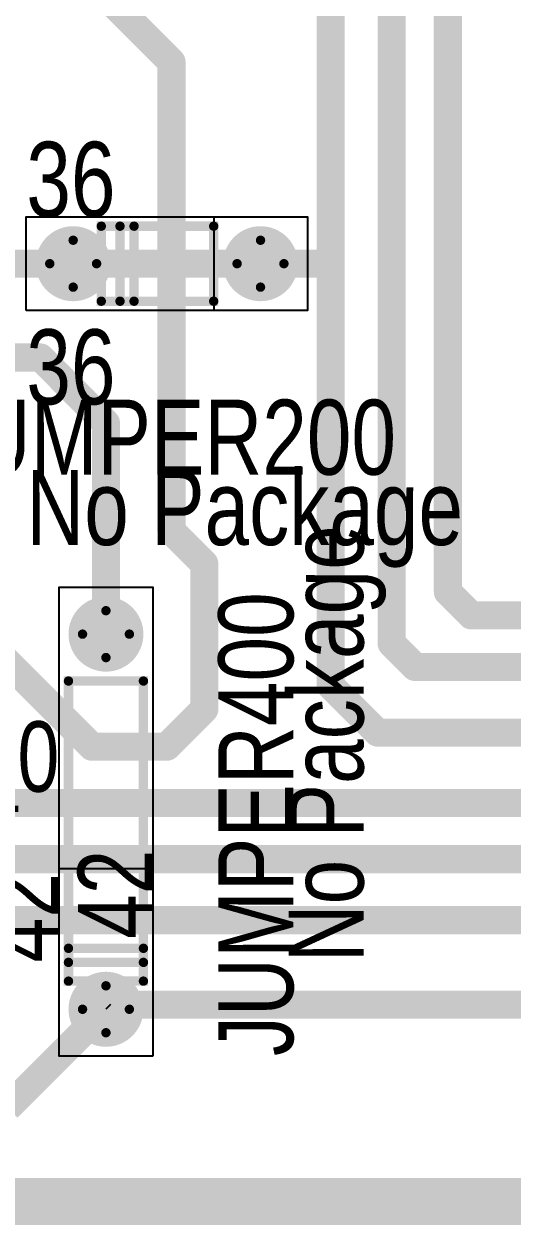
# Model space of a CAD drawing. Extents: x 0.2 to 44.6, y -5.7 to 3.4.
# Drawn here: x 2.298 to 2.818, y 0.016 to 1.297 of the extents above; entities that cross this region are included whole.
import ezdxf

# ---------------------------------------------------------------- set-up
doc = ezdxf.new("R2010")
doc.units = 0

msp = doc.modelspace()

# ---------------------------------------------------------------- linework, layer by layer
at = {"const_width": 0.05}
msp.add_lwpolyline([(0.25, 0.041), (0.25, 3.291), (5.05, 3.291), (5.05, 0.041), (0.25, 0.041)], close=True, dxfattribs=at)
for points in [[(2.3, 0.991), (2.3, 1.091), (2.5, 1.091), (2.5, 0.991), (2.3, 0.991)], [(2.3, 0.991), (2.3, 1.091), (2.6, 1.091), (2.6, 0.991), (2.3, 0.991)], [(2.435, 0.196), (2.335, 0.196), (2.335, 0.696), (2.435, 0.696), (2.435, 0.196)], [(2.435, 0.196), (2.335, 0.196), (2.335, 0.396), (2.435, 0.396), (2.435, 0.196)]]:
    msp.add_lwpolyline(points, close=True)
for points in [[(2.3, 1.091, 1), (2.3, 1.091, 1)], [(2.3, 1.091, 1), (2.3, 1.091, 1)], [(2.5, 1.091, 1), (2.5, 1.091, 1)], [(2.6, 1.091, 1), (2.6, 1.091, 1)], [(2.3, 0.991, 1), (2.3, 0.991, 1)], [(2.3, 0.991, 1), (2.3, 0.991, 1)], [(2.3, 0.991, 1), (2.3, 0.991, 1)], [(2.3, 0.991, 1), (2.3, 0.991, 1)], [(2.5, 0.991, 1), (2.5, 0.991, 1)], [(2.6, 0.991, 1), (2.6, 0.991, 1)], [(2.335, 0.696, 1), (2.335, 0.696, 1)], [(2.435, 0.696, 1), (2.435, 0.696, 1)], [(2.335, 0.396, 1), (2.335, 0.396, 1)], [(2.435, 0.396, 1), (2.435, 0.396, 1)], [(2.335, 0.196, 1), (2.335, 0.196, 1)], [(2.335, 0.196, 1), (2.335, 0.196, 1)], [(2.435, 0.196, 1), (2.435, 0.196, 1)], [(2.435, 0.196, 1), (2.435, 0.196, 1)], [(2.435, 0.196, 1), (2.435, 0.196, 1)], [(2.435, 0.196, 1), (2.435, 0.196, 1)]]:
    msp.add_lwpolyline(points, format="xyb", close=True)
at = {"const_width": 0.03}
msp.add_lwpolyline([(2.35, 1.041), (2.55, 1.041)], dxfattribs=at)
at = {"const_width": 0.015}
for points in [[(2.3425, 1.041, 1), (2.3575, 1.041, 1)], [(2.5425, 1.041, 1), (2.5575, 1.041, 1)]]:
    msp.add_lwpolyline(points, format="xyb", close=True, dxfattribs=at)
at = {"layer": 'AST', "const_width": 0.01}
for points in [[(2.38, 1.081), (2.415, 1.081), (2.415, 1.001), (2.38, 1.001), (2.38, 1.081)], [(2.4, 1.081), (2.5, 1.081), (2.5, 1.001), (2.4, 1.001), (2.4, 1.081)], [(2.345, 0.296), (2.345, 0.596), (2.425, 0.596), (2.425, 0.296), (2.345, 0.296)], [(2.345, 0.276), (2.345, 0.311), (2.425, 0.311), (2.425, 0.276), (2.345, 0.276)]]:
    msp.add_lwpolyline(points, close=True, dxfattribs=at)
at = {"layer": 'AST', "const_width": 0.005}
for points in [[(2.3775, 1.081, 1), (2.3825, 1.081, 1)], [(2.3775, 1.081, 1), (2.3825, 1.081, 1)], [(2.3975, 1.081, 1), (2.4025, 1.081, 1)], [(2.3975, 1.081, 1), (2.4025, 1.081, 1)], [(2.4125, 1.081, 1), (2.4175, 1.081, 1)], [(2.4975, 1.081, 1), (2.5025, 1.081, 1)], [(2.3775, 1.001, 1), (2.3825, 1.001, 1)], [(2.3975, 1.001, 1), (2.4025, 1.001, 1)], [(2.4125, 1.001, 1), (2.4175, 1.001, 1)], [(2.4975, 1.001, 1), (2.5025, 1.001, 1)], [(2.3425, 0.596, 1), (2.3475, 0.596, 1)], [(2.4225, 0.596, 1), (2.4275, 0.596, 1)], [(2.3425, 0.311, 1), (2.3475, 0.311, 1)], [(2.4225, 0.311, 1), (2.4275, 0.311, 1)], [(2.3425, 0.296, 1), (2.3475, 0.296, 1)], [(2.3425, 0.296, 1), (2.3475, 0.296, 1)], [(2.4225, 0.296, 1), (2.4275, 0.296, 1)], [(2.3425, 0.276, 1), (2.3475, 0.276, 1)], [(2.3425, 0.276, 1), (2.3475, 0.276, 1)], [(2.4225, 0.276, 1), (2.4275, 0.276, 1)]]:
    msp.add_lwpolyline(points, format="xyb", close=True, dxfattribs=at)
at = {"layer": 'BOT', "const_width": 0.03}
for points in [[(2.75, 0.691), (2.75, 1.741)], [(2.69, 0.636), (2.69, 1.681)], [(2.625, 1.566), (2.625, 1.041)], [(2.37, 1.341), (2.455, 1.256)], [(2.455, 1.256), (2.455, 0.756)], [(2.225, 1.041), (2.35, 1.041)], [(2.55, 1.041), (2.625, 1.041)], [(2.625, 1.041), (2.55, 1.041)], [(2.625, 1.041), (2.625, 0.591)], [(2.225, 0.941), (2.315, 0.941)], [(2.315, 0.941), (2.385, 0.871)], [(2.385, 0.871), (2.385, 0.646)], [(2.455, 0.756), (2.49, 0.721)], [(2.49, 0.721), (2.49, 0.566)], [(2.775, 0.666), (2.75, 0.691)], [(3.325, 0.666), (2.775, 0.666)], [(2.37, 0.526), (2.265, 0.631)], [(2.715, 0.611), (2.69, 0.636)], [(3.405, 0.611), (2.715, 0.611)], [(2.625, 0.591), (2.675, 0.541)], [(2.49, 0.566), (2.45, 0.526)], [(2.675, 0.541), (3.55, 0.541)], [(2.45, 0.526), (2.37, 0.526)], [(2.275, 0.466), (3.675, 0.466)], [(2.18, 0.406), (3.715, 0.406)], [(2.15, 0.341), (3.775, 0.341)], [(2.385, 0.246), (2.28, 0.141)], [(3.895, 0.251), (2.39, 0.251)]]:
    msp.add_lwpolyline(points, dxfattribs=at)
at = {"layer": 'BOT'}
for points, const_width in [([(2.4475, 1.256, 1), (2.4625, 1.256, 1)], 0.015), ([(2.4475, 1.256, 1), (2.4625, 1.256, 1)], 0.015), ([(2.335, 1.041, 1), (2.365, 1.041, 1)], 0.031), ([(2.535, 1.041, 1), (2.565, 1.041, 1)], 0.031), ([(2.3425, 1.041, 1), (2.3575, 1.041, 1)], 0.015), ([(2.5425, 1.041, 1), (2.5575, 1.041, 1)], 0.015), ([(2.5425, 1.041, 1), (2.5575, 1.041, 1)], 0.015), ([(2.6175, 1.041, 1), (2.6325, 1.041, 1)], 0.015), ([(2.6175, 1.041, 1), (2.6325, 1.041, 1)], 0.015), ([(2.6175, 1.041, 1), (2.6325, 1.041, 1)], 0.015), ([(2.6175, 1.041, 1), (2.6325, 1.041, 1)], 0.015), ([(2.3075, 0.941, 1), (2.3225, 0.941, 1)], 0.015), ([(2.3075, 0.941, 1), (2.3225, 0.941, 1)], 0.015), ([(2.3775, 0.871, 1), (2.3925, 0.871, 1)], 0.015), ([(2.3775, 0.871, 1), (2.3925, 0.871, 1)], 0.015), ([(2.4475, 0.756, 1), (2.4625, 0.756, 1)], 0.015), ([(2.4475, 0.756, 1), (2.4625, 0.756, 1)], 0.015), ([(2.4825, 0.721, 1), (2.4975, 0.721, 1)], 0.015), ([(2.4825, 0.721, 1), (2.4975, 0.721, 1)], 0.015), ([(2.7425, 0.691, 1), (2.7575, 0.691, 1)], 0.015), ([(2.7425, 0.691, 1), (2.7575, 0.691, 1)], 0.015), ([(2.7675, 0.666, 1), (2.7825, 0.666, 1)], 0.015), ([(2.7675, 0.666, 1), (2.7825, 0.666, 1)], 0.015), ([(2.37, 0.646, 1), (2.4, 0.646, 1)], 0.031), ([(2.3775, 0.646, 1), (2.3925, 0.646, 1)], 0.015), ([(2.6825, 0.636, 1), (2.6975, 0.636, 1)], 0.015), ([(2.6825, 0.636, 1), (2.6975, 0.636, 1)], 0.015), ([(2.7075, 0.611, 1), (2.7225, 0.611, 1)], 0.015), ([(2.7075, 0.611, 1), (2.7225, 0.611, 1)], 0.015), ([(2.6175, 0.591, 1), (2.6325, 0.591, 1)], 0.015), ([(2.6175, 0.591, 1), (2.6325, 0.591, 1)], 0.015), ([(2.4825, 0.566, 1), (2.4975, 0.566, 1)], 0.015), ([(2.4825, 0.566, 1), (2.4975, 0.566, 1)], 0.015), ([(2.6675, 0.541, 1), (2.6825, 0.541, 1)], 0.015), ([(2.6675, 0.541, 1), (2.6825, 0.541, 1)], 0.015), ([(2.3625, 0.526, 1), (2.3775, 0.526, 1)], 0.015), ([(2.3625, 0.526, 1), (2.3775, 0.526, 1)], 0.015), ([(2.4425, 0.526, 1), (2.4575, 0.526, 1)], 0.015), ([(2.4425, 0.526, 1), (2.4575, 0.526, 1)], 0.015), ([(2.37, 0.246, 1), (2.4, 0.246, 1)], 0.031), ([(2.3775, 0.246, 1), (2.3925, 0.246, 1)], 0.015), ([(2.3825, 0.251, 1), (2.3975, 0.251, 1)], 0.015)]:
    msp.add_lwpolyline(points, format="xyb", close=True, dxfattribs=dict(at, const_width=const_width))
msp.add_lwpolyline([(2.39, 0.251), (2.385, 0.246)], dxfattribs=at)
for points in [[(2.385, 0.246, 1), (2.385, 0.246, 1)], [(2.39, 0.251, 1), (2.39, 0.251, 1)]]:
    msp.add_lwpolyline(points, format="xyb", close=True, dxfattribs=at)
at = {"layer": 'DRD', "const_width": 0.01}
for points in [[(2.35, 1.016), (2.35, 1.066)], [(2.55, 1.016), (2.55, 1.066)], [(2.325, 1.041), (2.375, 1.041)], [(2.525, 1.041), (2.575, 1.041)], [(2.385, 0.621), (2.385, 0.671)], [(2.36, 0.646), (2.41, 0.646)], [(2.385, 0.221), (2.385, 0.271)], [(2.36, 0.246), (2.41, 0.246)]]:
    msp.add_lwpolyline(points, dxfattribs=at)
at = {"layer": 'DRD', "const_width": 0.005}
for points in [[(2.3475, 1.066, 1), (2.3525, 1.066, 1)], [(2.5475, 1.066, 1), (2.5525, 1.066, 1)], [(2.3225, 1.041, 1), (2.3275, 1.041, 1)], [(2.3725, 1.041, 1), (2.3775, 1.041, 1)], [(2.5225, 1.041, 1), (2.5275, 1.041, 1)], [(2.5725, 1.041, 1), (2.5775, 1.041, 1)], [(2.3475, 1.016, 1), (2.3525, 1.016, 1)], [(2.5475, 1.016, 1), (2.5525, 1.016, 1)], [(2.3825, 0.671, 1), (2.3875, 0.671, 1)], [(2.3575, 0.646, 1), (2.3625, 0.646, 1)], [(2.4075, 0.646, 1), (2.4125, 0.646, 1)], [(2.3825, 0.621, 1), (2.3875, 0.621, 1)], [(2.3825, 0.271, 1), (2.3875, 0.271, 1)], [(2.3575, 0.246, 1), (2.3625, 0.246, 1)], [(2.4075, 0.246, 1), (2.4125, 0.246, 1)], [(2.3825, 0.221, 1), (2.3875, 0.221, 1)]]:
    msp.add_lwpolyline(points, format="xyb", close=True, dxfattribs=at)
at = {"layer": 'DRL', "const_width": 0.019}
for points in [[(2.341, 1.041, 1), (2.359, 1.041, 1)], [(2.541, 1.041, 1), (2.559, 1.041, 1)], [(2.376, 0.646, 1), (2.394, 0.646, 1)], [(2.376, 0.246, 1), (2.394, 0.246, 1)]]:
    msp.add_lwpolyline(points, format="xyb", close=True, dxfattribs=at)
at = {"layer": 'GND', "const_width": 0.04}
for points in [[(2.33, 1.041, 1), (2.37, 1.041, 1)], [(2.53, 1.041, 1), (2.57, 1.041, 1)], [(2.365, 0.646, 1), (2.405, 0.646, 1)], [(2.365, 0.246, 1), (2.405, 0.246, 1)]]:
    msp.add_lwpolyline(points, format="xyb", close=True, dxfattribs=at)
at = {"layer": 'I10', "const_width": 0.031}
for points in [[(2.335, 1.041, 1), (2.365, 1.041, 1)], [(2.535, 1.041, 1), (2.565, 1.041, 1)], [(2.37, 0.646, 1), (2.4, 0.646, 1)], [(2.37, 0.246, 1), (2.4, 0.246, 1)]]:
    msp.add_lwpolyline(points, format="xyb", close=True, dxfattribs=at)
at = {"layer": 'I11', "const_width": 0.031}
for points in [[(2.335, 1.041, 1), (2.365, 1.041, 1)], [(2.535, 1.041, 1), (2.565, 1.041, 1)], [(2.37, 0.646, 1), (2.4, 0.646, 1)], [(2.37, 0.246, 1), (2.4, 0.246, 1)]]:
    msp.add_lwpolyline(points, format="xyb", close=True, dxfattribs=at)
at = {"layer": 'I12', "const_width": 0.031}
for points in [[(2.335, 1.041, 1), (2.365, 1.041, 1)], [(2.535, 1.041, 1), (2.565, 1.041, 1)], [(2.37, 0.646, 1), (2.4, 0.646, 1)], [(2.37, 0.246, 1), (2.4, 0.246, 1)]]:
    msp.add_lwpolyline(points, format="xyb", close=True, dxfattribs=at)
at = {"layer": 'IN1', "const_width": 0.031}
for points in [[(2.335, 1.041, 1), (2.365, 1.041, 1)], [(2.535, 1.041, 1), (2.565, 1.041, 1)], [(2.37, 0.646, 1), (2.4, 0.646, 1)], [(2.37, 0.246, 1), (2.4, 0.246, 1)]]:
    msp.add_lwpolyline(points, format="xyb", close=True, dxfattribs=at)
at = {"layer": 'IN2', "const_width": 0.031}
for points in [[(2.335, 1.041, 1), (2.365, 1.041, 1)], [(2.535, 1.041, 1), (2.565, 1.041, 1)], [(2.37, 0.646, 1), (2.4, 0.646, 1)], [(2.37, 0.246, 1), (2.4, 0.246, 1)]]:
    msp.add_lwpolyline(points, format="xyb", close=True, dxfattribs=at)
at = {"layer": 'IN3', "const_width": 0.031}
for points in [[(2.335, 1.041, 1), (2.365, 1.041, 1)], [(2.535, 1.041, 1), (2.565, 1.041, 1)], [(2.37, 0.646, 1), (2.4, 0.646, 1)], [(2.37, 0.246, 1), (2.4, 0.246, 1)]]:
    msp.add_lwpolyline(points, format="xyb", close=True, dxfattribs=at)
at = {"layer": 'IN4', "const_width": 0.031}
for points in [[(2.335, 1.041, 1), (2.365, 1.041, 1)], [(2.535, 1.041, 1), (2.565, 1.041, 1)], [(2.37, 0.646, 1), (2.4, 0.646, 1)], [(2.37, 0.246, 1), (2.4, 0.246, 1)]]:
    msp.add_lwpolyline(points, format="xyb", close=True, dxfattribs=at)
at = {"layer": 'IN5', "const_width": 0.031}
for points in [[(2.335, 1.041, 1), (2.365, 1.041, 1)], [(2.535, 1.041, 1), (2.565, 1.041, 1)], [(2.37, 0.646, 1), (2.4, 0.646, 1)], [(2.37, 0.246, 1), (2.4, 0.246, 1)]]:
    msp.add_lwpolyline(points, format="xyb", close=True, dxfattribs=at)
at = {"layer": 'IN6', "const_width": 0.031}
for points in [[(2.335, 1.041, 1), (2.365, 1.041, 1)], [(2.535, 1.041, 1), (2.565, 1.041, 1)], [(2.37, 0.646, 1), (2.4, 0.646, 1)], [(2.37, 0.246, 1), (2.4, 0.246, 1)]]:
    msp.add_lwpolyline(points, format="xyb", close=True, dxfattribs=at)
at = {"layer": 'IN7', "const_width": 0.031}
for points in [[(2.335, 1.041, 1), (2.365, 1.041, 1)], [(2.535, 1.041, 1), (2.565, 1.041, 1)], [(2.37, 0.646, 1), (2.4, 0.646, 1)], [(2.37, 0.246, 1), (2.4, 0.246, 1)]]:
    msp.add_lwpolyline(points, format="xyb", close=True, dxfattribs=at)
at = {"layer": 'IN8', "const_width": 0.031}
for points in [[(2.335, 1.041, 1), (2.365, 1.041, 1)], [(2.535, 1.041, 1), (2.565, 1.041, 1)], [(2.37, 0.646, 1), (2.4, 0.646, 1)], [(2.37, 0.246, 1), (2.4, 0.246, 1)]]:
    msp.add_lwpolyline(points, format="xyb", close=True, dxfattribs=at)
at = {"layer": 'IN9', "const_width": 0.031}
for points in [[(2.335, 1.041, 1), (2.365, 1.041, 1)], [(2.535, 1.041, 1), (2.565, 1.041, 1)], [(2.37, 0.646, 1), (2.4, 0.646, 1)], [(2.37, 0.246, 1), (2.4, 0.246, 1)]]:
    msp.add_lwpolyline(points, format="xyb", close=True, dxfattribs=at)
at = {"layer": 'PWR', "const_width": 0.04}
for points in [[(2.33, 1.041, 1), (2.37, 1.041, 1)], [(2.53, 1.041, 1), (2.57, 1.041, 1)], [(2.365, 0.646, 1), (2.405, 0.646, 1)], [(2.365, 0.246, 1), (2.405, 0.246, 1)]]:
    msp.add_lwpolyline(points, format="xyb", close=True, dxfattribs=at)
at = {"layer": 'SMB', "const_width": 0.033}
for points in [[(2.334, 1.041, 1), (2.366, 1.041, 1)], [(2.534, 1.041, 1), (2.566, 1.041, 1)], [(2.369, 0.646, 1), (2.401, 0.646, 1)], [(2.369, 0.246, 1), (2.401, 0.246, 1)]]:
    msp.add_lwpolyline(points, format="xyb", close=True, dxfattribs=at)
at = {"layer": 'SMT', "const_width": 0.033}
for points in [[(2.334, 1.041, 1), (2.366, 1.041, 1)], [(2.534, 1.041, 1), (2.566, 1.041, 1)], [(2.369, 0.646, 1), (2.401, 0.646, 1)], [(2.369, 0.246, 1), (2.401, 0.246, 1)]]:
    msp.add_lwpolyline(points, format="xyb", close=True, dxfattribs=at)
at = {"layer": 'SST', "const_width": 0.01}
for points in [[(2.38, 1.081), (2.415, 1.081), (2.415, 1.001), (2.38, 1.001), (2.38, 1.081)], [(2.4, 1.081), (2.5, 1.081), (2.5, 1.001), (2.4, 1.001), (2.4, 1.081)], [(2.345, 0.296), (2.425, 0.296), (2.425, 0.596), (2.345, 0.596), (2.345, 0.296)], [(2.345, 0.276), (2.345, 0.311), (2.425, 0.311), (2.425, 0.276), (2.345, 0.276)]]:
    msp.add_lwpolyline(points, close=True, dxfattribs=at)
at = {"layer": 'SST', "const_width": 0.005}
for points in [[(2.3775, 1.081, 1), (2.3825, 1.081, 1)], [(2.3775, 1.081, 1), (2.3825, 1.081, 1)], [(2.3975, 1.081, 1), (2.4025, 1.081, 1)], [(2.3975, 1.081, 1), (2.4025, 1.081, 1)], [(2.4125, 1.081, 1), (2.4175, 1.081, 1)], [(2.4975, 1.081, 1), (2.5025, 1.081, 1)], [(2.3775, 1.001, 1), (2.3825, 1.001, 1)], [(2.3975, 1.001, 1), (2.4025, 1.001, 1)], [(2.4125, 1.001, 1), (2.4175, 1.001, 1)], [(2.4975, 1.001, 1), (2.5025, 1.001, 1)], [(2.3425, 0.596, 1), (2.3475, 0.596, 1)], [(2.4225, 0.596, 1), (2.4275, 0.596, 1)], [(2.3425, 0.311, 1), (2.3475, 0.311, 1)], [(2.4225, 0.311, 1), (2.4275, 0.311, 1)], [(2.3425, 0.296, 1), (2.3475, 0.296, 1)], [(2.3425, 0.296, 1), (2.3475, 0.296, 1)], [(2.4225, 0.296, 1), (2.4275, 0.296, 1)], [(2.3425, 0.276, 1), (2.3475, 0.276, 1)], [(2.3425, 0.276, 1), (2.3475, 0.276, 1)], [(2.4225, 0.276, 1), (2.4275, 0.276, 1)]]:
    msp.add_lwpolyline(points, format="xyb", close=True, dxfattribs=at)
at = {"layer": 'TOP', "const_width": 0.031}
for points in [[(2.335, 1.041, 1), (2.365, 1.041, 1)], [(2.535, 1.041, 1), (2.565, 1.041, 1)], [(2.37, 0.646, 1), (2.4, 0.646, 1)], [(2.37, 0.246, 1), (2.4, 0.246, 1)]]:
    msp.add_lwpolyline(points, format="xyb", close=True, dxfattribs=at)

# ---------------------------------------------------------------- texts
at = {"layer": 'AST', "width": 0.8}
for s, height, p in [('36', 0.08, (2.3, 0.891)), ('JUMPER200', 0.08, (2.2, 0.816)), ('No Package', 0.08, (2.3, 0.741)), ('BUZZER_0', 0.075, (1.925, 0.478))]:
    msp.add_text(s, height=height, dxfattribs=at).set_placement(p)
for s, p in [('No Package', (2.66, 0.296)), ('JUMPER400', (2.585, 0.196)), ('42', (2.435, 0.321))]:
    msp.add_text(s, height=0.08, rotation=90, dxfattribs=at).set_placement(p)
at = {"layer": 'SST', "width": 0.8}
msp.add_text('36', height=0.08, dxfattribs=at).set_placement((2.3, 1.091))
msp.add_text('42', height=0.08, rotation=90, dxfattribs=at).set_placement((2.335, 0.296))

doc.saveas('drawing.dxf')
